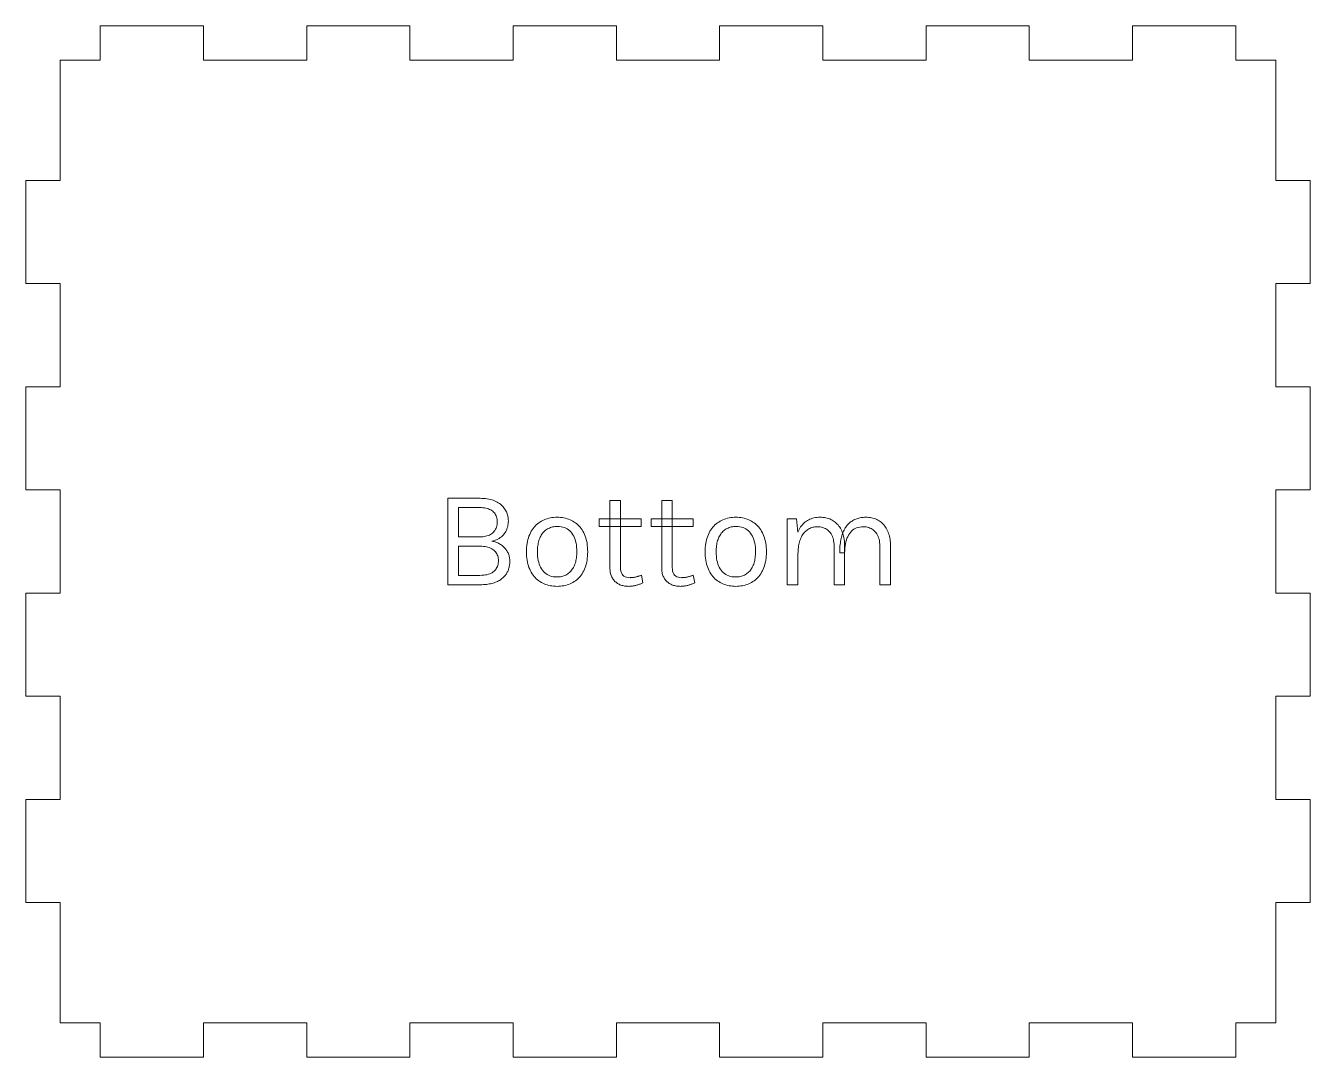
# Model space of a CAD drawing. Extents: x 3 to 230, y 3 to 159.
# Drawn here: x 118 to 230, y 3 to 93 of the extents above; entities that cross this region are included whole.
import ezdxf

# ---------------------------------------------------------------- set-up
doc = ezdxf.new("R2010")
doc.units = 0
doc.layers.get('0').update_dxf_attribs({"lineweight": 0})

msp = doc.modelspace()

# ---------------------------------------------------------------- linework, layer by layer
for p, q in [((133.5, 93), (124.5, 93)), ((124.5, 93), (124.5, 90)), ((133.5, 90), (133.5, 93)), ((151.5, 93), (142.5, 93)), ((142.5, 93), (142.5, 90)), ((151.5, 90), (151.5, 93)), ((169.5, 93), (160.5, 93)), ((160.5, 93), (160.5, 90)), ((169.5, 90), (169.5, 93)), ((187.5, 93), (178.5, 93)), ((178.5, 93), (178.5, 90)), ((187.5, 90), (187.5, 93)), ((205.5, 93), (196.5, 93)), ((196.5, 93), (196.5, 90)), ((205.5, 90), (205.5, 93)), ((223.5, 93), (214.5, 93)), ((214.5, 93), (214.5, 90)), ((223.5, 90), (223.5, 93)), ((124.5, 90), (121, 90)), ((121, 90), (121, 79.5)), ((142.5, 90), (133.5, 90)), ((160.5, 90), (151.5, 90)), ((178.5, 90), (169.5, 90)), ((196.5, 90), (187.5, 90)), ((214.5, 90), (205.5, 90)), ((227, 90), (223.5, 90)), ((227, 79.5), (227, 90)), ((121, 79.5), (118, 79.5)), ((118, 79.5), (118, 70.5)), ((230, 79.5), (227, 79.5)), ((230, 70.5), (230, 79.5)), ((118, 70.5), (121, 70.5)), ((121, 70.5), (121, 61.5)), ((227, 61.5), (227, 70.5)), ((227, 70.5), (230, 70.5)), ((121, 61.5), (118, 61.5)), ((118, 61.5), (118, 52.5)), ((230, 61.5), (227, 61.5)), ((230, 52.5), (230, 61.5)), ((118, 52.5), (121, 52.5)), ((121, 52.5), (121, 43.5)), ((154.8, 44.232), (154.8, 51.768)), ((154.8, 51.768), (157.62, 51.768)), ((157.62, 51.768), (157.783, 51.765)), ((157.783, 51.765), (157.94, 51.757)), ((157.94, 51.757), (158.091, 51.743)), ((158.091, 51.743), (158.237, 51.724)), ((158.237, 51.724), (158.377, 51.7)), ((158.377, 51.7), (158.512, 51.67)), ((158.512, 51.67), (158.641, 51.634)), ((158.641, 51.634), (158.764, 51.593)), ((158.764, 51.593), (158.882, 51.547)), ((158.882, 51.547), (158.994, 51.495)), ((168.936, 45.708), (168.936, 51.564)), ((168.936, 51.564), (169.86, 51.564)), ((169.86, 51.564), (169.86, 45.732)), ((173.448, 45.708), (173.448, 51.564)), ((173.448, 51.564), (174.372, 51.564)), ((174.372, 51.564), (174.372, 45.732)), ((227, 43.5), (227, 52.5)), ((227, 52.5), (230, 52.5)), ((157.596, 50.964), (155.736, 50.964)), ((155.736, 50.964), (155.736, 48.396)), ((157.736, 50.961), (157.596, 50.964)), ((157.596, 50.964), (157.596, 50.964)), ((157.596, 50.964), (157.596, 50.964)), ((157.869, 50.951), (157.736, 50.961)), ((157.997, 50.934), (157.869, 50.951)), ((158.118, 50.911), (157.997, 50.934)), ((158.233, 50.882), (158.118, 50.911)), ((158.342, 50.845), (158.233, 50.882)), ((158.444, 50.802), (158.342, 50.845)), ((158.541, 50.753), (158.444, 50.802)), ((158.631, 50.697), (158.541, 50.753)), ((158.715, 50.634), (158.631, 50.697)), ((158.792, 50.565), (158.715, 50.634)), ((158.861, 50.492), (158.792, 50.565)), ((158.922, 50.413), (158.861, 50.492)), ((158.974, 50.329), (158.922, 50.413)), ((158.994, 51.495), (159.1, 51.439)), ((159.1, 51.439), (159.201, 51.379)), ((159.201, 51.379), (159.297, 51.316)), ((159.297, 51.316), (159.387, 51.249)), ((159.387, 51.249), (159.471, 51.178)), ((159.471, 51.178), (159.55, 51.105)), ((159.55, 51.105), (159.623, 51.028)), ((159.623, 51.028), (159.691, 50.947)), ((159.691, 50.947), (159.753, 50.863)), ((159.753, 50.863), (159.81, 50.775)), ((159.81, 50.775), (159.861, 50.685)), ((159.861, 50.685), (159.907, 50.593)), ((159.907, 50.593), (159.948, 50.5)), ((159.948, 50.5), (159.983, 50.404)), ((159.983, 50.404), (160.012, 50.308)), ((159.019, 50.239), (158.974, 50.329)), ((159.055, 50.145), (159.019, 50.239)), ((159.053, 49.258), (159.082, 49.364)), ((159.084, 50.046), (159.055, 50.145)), ((159.082, 49.364), (159.103, 49.475)), ((159.104, 49.941), (159.084, 50.046)), ((159.103, 49.475), (159.116, 49.593)), ((159.116, 49.831), (159.104, 49.941)), ((159.12, 49.716), (159.116, 49.831)), ((159.116, 49.593), (159.12, 49.716)), ((159.12, 49.716), (159.12, 49.716)), ((160.023, 49.309), (159.991, 49.195)), ((160.012, 50.308), (160.037, 50.209)), ((160.048, 49.427), (160.023, 49.309)), ((160.037, 50.209), (160.056, 50.11)), ((160.066, 49.548), (160.048, 49.427)), ((160.056, 50.11), (160.069, 50.008)), ((160.076, 49.672), (160.066, 49.548)), ((160.069, 50.008), (160.077, 49.905)), ((160.08, 49.8), (160.076, 49.672)), ((160.077, 49.905), (160.08, 49.8)), ((160.08, 49.8), (160.08, 49.8)), ((162.325, 49.242), (162.418, 49.346)), ((162.418, 49.346), (162.515, 49.444)), ((162.515, 49.444), (162.618, 49.535)), ((162.618, 49.535), (162.726, 49.62)), ((162.726, 49.62), (162.839, 49.698)), ((162.839, 49.698), (162.957, 49.77)), ((162.957, 49.77), (163.079, 49.835)), ((163.079, 49.835), (163.205, 49.893)), ((163.205, 49.893), (163.334, 49.944)), ((163.334, 49.944), (163.467, 49.989)), ((163.467, 49.989), (163.603, 50.026)), ((163.603, 50.026), (163.742, 50.057)), ((163.742, 50.057), (163.885, 50.081)), ((163.885, 50.081), (164.031, 50.098)), ((164.036, 49.284), (163.935, 49.265)), ((164.031, 50.098), (164.181, 50.109)), ((164.139, 49.297), (164.036, 49.284)), ((164.247, 49.305), (164.139, 49.297)), ((164.181, 50.109), (164.334, 50.112)), ((164.358, 49.308), (164.247, 49.305)), ((164.334, 50.112), (164.334, 50.112)), ((164.334, 50.112), (164.486, 50.109)), ((164.522, 49.302), (164.358, 49.308)), ((164.358, 49.308), (164.358, 49.308)), ((164.486, 50.109), (164.635, 50.098)), ((164.677, 49.284), (164.522, 49.302)), ((164.635, 50.098), (164.78, 50.081)), ((164.825, 49.255), (164.677, 49.284)), ((164.78, 50.081), (164.922, 50.057)), ((164.922, 50.057), (165.061, 50.026)), ((165.061, 50.026), (165.196, 49.989)), ((165.196, 49.989), (165.328, 49.944)), ((165.328, 49.944), (165.457, 49.893)), ((165.457, 49.893), (165.583, 49.835)), ((165.583, 49.835), (165.705, 49.77)), ((165.705, 49.77), (165.823, 49.698)), ((165.823, 49.698), (165.936, 49.62)), ((165.936, 49.62), (166.044, 49.535)), ((166.044, 49.535), (166.146, 49.444)), ((166.146, 49.444), (166.244, 49.346)), ((166.244, 49.346), (166.336, 49.242)), ((168.012, 49.32), (168.012, 49.968)), ((168.012, 49.968), (171.672, 49.968)), ((171.672, 49.32), (168.012, 49.32)), ((171.672, 49.968), (171.672, 49.32)), ((171.672, 49.32), (171.672, 49.32)), ((172.524, 49.32), (172.524, 49.968)), ((172.524, 49.968), (176.184, 49.968)), ((176.184, 49.32), (172.524, 49.32)), ((176.184, 49.968), (176.184, 49.32)), ((176.184, 49.32), (176.184, 49.32)), ((177.907, 49.242), (178, 49.346)), ((178, 49.346), (178.097, 49.444)), ((178.097, 49.444), (178.2, 49.535)), ((178.2, 49.535), (178.308, 49.62)), ((178.308, 49.62), (178.421, 49.698)), ((178.421, 49.698), (178.539, 49.77)), ((178.539, 49.77), (178.661, 49.835)), ((178.661, 49.835), (178.787, 49.893)), ((178.787, 49.893), (178.916, 49.944)), ((178.916, 49.944), (179.049, 49.989)), ((179.049, 49.989), (179.185, 50.026)), ((179.185, 50.026), (179.324, 50.057)), ((179.324, 50.057), (179.467, 50.081)), ((179.467, 50.081), (179.613, 50.098)), ((179.618, 49.284), (179.517, 49.265)), ((179.613, 50.098), (179.763, 50.109)), ((179.721, 49.297), (179.618, 49.284)), ((179.829, 49.305), (179.721, 49.297)), ((179.763, 50.109), (179.916, 50.112)), ((179.94, 49.308), (179.829, 49.305)), ((179.916, 50.112), (179.916, 50.112)), ((179.916, 50.112), (180.068, 50.109)), ((180.104, 49.302), (179.94, 49.308)), ((179.94, 49.308), (179.94, 49.308)), ((180.068, 50.109), (180.217, 50.098)), ((180.259, 49.284), (180.104, 49.302)), ((180.217, 50.098), (180.362, 50.081)), ((180.407, 49.255), (180.259, 49.284)), ((180.362, 50.081), (180.504, 50.057)), ((180.504, 50.057), (180.643, 50.026)), ((180.643, 50.026), (180.778, 49.989)), ((180.778, 49.989), (180.91, 49.944)), ((180.91, 49.944), (181.039, 49.893)), ((181.039, 49.893), (181.165, 49.835)), ((181.165, 49.835), (181.287, 49.77)), ((181.287, 49.77), (181.405, 49.698)), ((181.405, 49.698), (181.518, 49.62)), ((181.518, 49.62), (181.626, 49.535)), ((181.626, 49.535), (181.728, 49.444)), ((181.728, 49.444), (181.826, 49.346)), ((181.826, 49.346), (181.918, 49.242)), ((184.398, 44.232), (184.398, 49.968)), ((184.398, 49.968), (185.202, 49.968)), ((185.202, 49.968), (185.31, 48.816)), ((185.561, 49.269), (185.635, 49.368)), ((185.635, 49.368), (185.713, 49.461)), ((185.713, 49.461), (185.795, 49.548)), ((185.795, 49.548), (185.882, 49.63)), ((185.882, 49.63), (185.973, 49.706)), ((185.973, 49.706), (186.069, 49.776)), ((186.069, 49.776), (186.169, 49.84)), ((186.169, 49.84), (186.272, 49.897)), ((186.272, 49.897), (186.38, 49.947)), ((186.38, 49.947), (186.491, 49.991)), ((186.491, 49.991), (186.607, 50.028)), ((186.607, 50.028), (186.726, 50.058)), ((186.726, 50.058), (186.849, 50.082)), ((186.912, 49.281), (186.813, 49.273)), ((186.849, 50.082), (186.976, 50.099)), ((187.014, 49.284), (186.912, 49.281)), ((186.976, 50.099), (187.107, 50.109)), ((187.147, 49.28), (187.014, 49.284)), ((187.014, 49.284), (187.014, 49.284)), ((187.107, 50.109), (187.242, 50.112)), ((187.274, 49.267), (187.147, 49.28)), ((187.242, 50.112), (187.242, 50.112)), ((187.242, 50.112), (187.376, 50.109)), ((187.376, 50.109), (187.505, 50.1)), ((187.505, 50.1), (187.631, 50.085)), ((187.631, 50.085), (187.753, 50.064)), ((187.753, 50.064), (187.871, 50.036)), ((187.871, 50.036), (187.985, 50.003)), ((187.985, 50.003), (188.096, 49.964)), ((188.096, 49.964), (188.202, 49.918)), ((188.202, 49.918), (188.304, 49.867)), ((188.304, 49.867), (188.403, 49.809)), ((188.403, 49.809), (188.497, 49.746)), ((188.497, 49.746), (188.587, 49.677)), ((188.587, 49.677), (188.673, 49.604)), ((188.673, 49.604), (188.753, 49.525)), ((188.753, 49.525), (188.83, 49.441)), ((188.83, 49.441), (188.902, 49.351)), ((188.902, 49.351), (188.969, 49.257)), ((189.513, 49.262), (189.57, 49.341)), ((189.57, 49.341), (189.63, 49.416)), ((189.63, 49.416), (189.693, 49.488)), ((189.693, 49.488), (189.758, 49.556)), ((189.758, 49.556), (189.825, 49.619)), ((189.825, 49.619), (189.895, 49.679)), ((189.895, 49.679), (189.968, 49.735)), ((189.968, 49.735), (190.043, 49.787)), ((190.043, 49.787), (190.121, 49.835)), ((190.121, 49.835), (190.201, 49.88)), ((190.201, 49.88), (190.284, 49.92)), ((190.284, 49.92), (190.369, 49.956)), ((190.369, 49.956), (190.457, 49.989)), ((190.457, 49.989), (190.546, 50.018)), ((190.546, 50.018), (190.638, 50.043)), ((190.638, 50.043), (190.733, 50.064)), ((190.733, 50.064), (190.829, 50.081)), ((190.829, 50.081), (190.928, 50.095)), ((191.01, 49.284), (190.858, 49.278)), ((190.928, 50.095), (191.029, 50.104)), ((191.14, 49.28), (191.01, 49.284)), ((191.01, 49.284), (191.01, 49.284)), ((191.029, 50.104), (191.132, 50.11)), ((191.132, 50.11), (191.238, 50.112)), ((191.265, 49.267), (191.14, 49.28)), ((191.238, 50.112), (191.238, 50.112)), ((191.238, 50.112), (191.372, 50.109)), ((191.372, 50.109), (191.501, 50.1)), ((191.501, 50.1), (191.627, 50.085)), ((191.627, 50.085), (191.749, 50.064)), ((191.749, 50.064), (191.867, 50.036)), ((191.867, 50.036), (191.981, 50.003)), ((191.981, 50.003), (192.092, 49.964)), ((192.092, 49.964), (192.198, 49.918)), ((192.198, 49.918), (192.3, 49.867)), ((192.3, 49.867), (192.399, 49.809)), ((192.399, 49.809), (192.493, 49.746)), ((192.493, 49.746), (192.583, 49.677)), ((192.583, 49.677), (192.669, 49.604)), ((192.669, 49.604), (192.749, 49.525)), ((192.749, 49.525), (192.826, 49.441)), ((192.826, 49.441), (192.898, 49.351)), ((192.898, 49.351), (192.965, 49.257)), ((155.736, 48.396), (157.584, 48.396)), ((157.584, 48.396), (157.722, 48.399)), ((157.722, 48.399), (157.853, 48.41)), ((157.853, 48.41), (157.98, 48.427)), ((157.98, 48.427), (158.1, 48.451)), ((158.1, 48.451), (158.215, 48.482)), ((158.215, 48.482), (158.324, 48.52)), ((158.324, 48.52), (158.427, 48.565)), ((158.427, 48.565), (158.525, 48.617)), ((158.525, 48.617), (158.617, 48.675)), ((158.617, 48.675), (158.703, 48.741)), ((158.703, 48.741), (158.782, 48.813)), ((158.782, 48.813), (158.853, 48.89)), ((158.853, 48.89), (158.916, 48.974)), ((158.916, 48.974), (158.97, 49.063)), ((158.97, 49.063), (159.016, 49.157)), ((159.016, 49.157), (159.053, 49.258)), ((159.166, 48.212), (159.048, 48.156)), ((159.277, 48.274), (159.166, 48.212)), ((159.38, 48.342), (159.277, 48.274)), ((159.477, 48.416), (159.38, 48.342)), ((159.566, 48.496), (159.477, 48.416)), ((159.648, 48.583), (159.566, 48.496)), ((159.723, 48.675), (159.648, 48.583)), ((159.791, 48.772), (159.723, 48.675)), ((159.852, 48.873), (159.791, 48.772)), ((159.905, 48.977), (159.852, 48.873)), ((159.951, 49.084), (159.905, 48.977)), ((159.991, 49.195), (159.951, 49.084)), ((161.745, 48.01), (161.783, 48.172)), ((161.783, 48.172), (161.829, 48.329)), ((161.829, 48.329), (161.881, 48.479)), ((161.881, 48.479), (161.94, 48.622)), ((161.94, 48.622), (162.006, 48.759)), ((162.006, 48.759), (162.078, 48.89)), ((162.078, 48.89), (162.155, 49.014)), ((162.155, 49.014), (162.238, 49.131)), ((162.238, 49.131), (162.325, 49.242)), ((162.781, 48.178), (162.747, 48.073)), ((162.819, 48.279), (162.781, 48.178)), ((162.861, 48.376), (162.819, 48.279)), ((162.907, 48.468), (162.861, 48.376)), ((162.956, 48.555), (162.907, 48.468)), ((163.01, 48.639), (162.956, 48.555)), ((163.066, 48.717), (163.01, 48.639)), ((163.127, 48.791), (163.066, 48.717)), ((163.192, 48.86), (163.127, 48.791)), ((163.26, 48.925), (163.192, 48.86)), ((163.331, 48.985), (163.26, 48.925)), ((163.407, 49.041), (163.331, 48.985)), ((163.486, 49.092), (163.407, 49.041)), ((163.569, 49.137), (163.486, 49.092)), ((163.655, 49.177), (163.569, 49.137)), ((163.745, 49.212), (163.655, 49.177)), ((163.838, 49.241), (163.745, 49.212)), ((163.935, 49.265), (163.838, 49.241)), ((164.964, 49.213), (164.825, 49.255)), ((165.095, 49.16), (164.964, 49.213)), ((165.217, 49.095), (165.095, 49.16)), ((165.331, 49.018), (165.217, 49.095)), ((165.437, 48.93), (165.331, 49.018)), ((165.535, 48.829), (165.437, 48.93)), ((165.624, 48.717), (165.535, 48.829)), ((165.705, 48.594), (165.624, 48.717)), ((165.777, 48.463), (165.705, 48.594)), ((165.841, 48.323), (165.777, 48.463)), ((165.897, 48.175), (165.841, 48.323)), ((165.944, 48.017), (165.897, 48.175)), ((166.336, 49.242), (166.423, 49.131)), ((166.423, 49.131), (166.505, 49.014)), ((166.505, 49.014), (166.581, 48.89)), ((166.581, 48.89), (166.653, 48.759)), ((166.653, 48.759), (166.719, 48.622)), ((166.719, 48.622), (166.777, 48.479)), ((166.777, 48.479), (166.829, 48.329)), ((166.829, 48.329), (166.874, 48.172)), ((166.874, 48.172), (166.912, 48.01)), ((177.327, 48.01), (177.365, 48.172)), ((177.365, 48.172), (177.411, 48.329)), ((177.411, 48.329), (177.463, 48.479)), ((177.463, 48.479), (177.522, 48.622)), ((177.522, 48.622), (177.588, 48.759)), ((177.588, 48.759), (177.66, 48.89)), ((177.66, 48.89), (177.737, 49.014)), ((177.737, 49.014), (177.82, 49.131)), ((177.82, 49.131), (177.907, 49.242)), ((178.363, 48.178), (178.329, 48.073)), ((178.401, 48.279), (178.363, 48.178)), ((178.443, 48.376), (178.401, 48.279)), ((178.489, 48.468), (178.443, 48.376)), ((178.538, 48.555), (178.489, 48.468)), ((178.592, 48.639), (178.538, 48.555)), ((178.649, 48.717), (178.592, 48.639)), ((178.709, 48.791), (178.649, 48.717)), ((178.774, 48.86), (178.709, 48.791)), ((178.842, 48.925), (178.774, 48.86)), ((178.913, 48.985), (178.842, 48.925)), ((178.989, 49.041), (178.913, 48.985)), ((179.068, 49.092), (178.989, 49.041)), ((179.151, 49.137), (179.068, 49.092)), ((179.237, 49.177), (179.151, 49.137)), ((179.327, 49.212), (179.237, 49.177)), ((179.42, 49.241), (179.327, 49.212)), ((179.517, 49.265), (179.42, 49.241)), ((180.546, 49.213), (180.407, 49.255)), ((180.677, 49.16), (180.546, 49.213)), ((180.799, 49.095), (180.677, 49.16)), ((180.913, 49.018), (180.799, 49.095)), ((181.019, 48.93), (180.913, 49.018)), ((181.117, 48.829), (181.019, 48.93)), ((181.206, 48.717), (181.117, 48.829)), ((181.287, 48.594), (181.206, 48.717)), ((181.359, 48.463), (181.287, 48.594)), ((181.423, 48.323), (181.359, 48.463)), ((181.479, 48.175), (181.423, 48.323)), ((181.525, 48.017), (181.479, 48.175)), ((181.918, 49.242), (182.005, 49.131)), ((182.005, 49.131), (182.087, 49.014)), ((182.087, 49.014), (182.163, 48.89)), ((182.163, 48.89), (182.235, 48.759)), ((182.235, 48.759), (182.301, 48.622)), ((182.301, 48.622), (182.359, 48.479)), ((182.359, 48.479), (182.411, 48.329)), ((182.411, 48.329), (182.456, 48.172)), ((182.456, 48.172), (182.494, 48.01)), ((185.31, 48.816), (185.366, 48.938)), ((185.366, 48.938), (185.427, 49.054)), ((185.427, 49.054), (185.492, 49.164)), ((185.492, 49.164), (185.561, 49.269)), ((185.538, 48.195), (185.499, 48.088)), ((185.581, 48.298), (185.538, 48.195)), ((185.627, 48.395), (185.581, 48.298)), ((185.676, 48.488), (185.627, 48.395)), ((185.729, 48.576), (185.676, 48.488)), ((185.786, 48.659), (185.729, 48.576)), ((185.845, 48.738), (185.786, 48.659)), ((185.909, 48.811), (185.845, 48.738)), ((185.976, 48.879), (185.909, 48.811)), ((186.046, 48.943), (185.976, 48.879)), ((186.12, 49.002), (186.046, 48.943)), ((186.197, 49.056), (186.12, 49.002)), ((186.277, 49.104), (186.197, 49.056)), ((186.359, 49.146), (186.277, 49.104)), ((186.444, 49.182), (186.359, 49.146)), ((186.532, 49.214), (186.444, 49.182)), ((186.623, 49.239), (186.532, 49.214)), ((186.717, 49.259), (186.623, 49.239)), ((186.813, 49.273), (186.717, 49.259)), ((187.395, 49.245), (187.274, 49.267)), ((187.511, 49.215), (187.395, 49.245)), ((187.621, 49.177), (187.511, 49.215)), ((187.725, 49.13), (187.621, 49.177)), ((187.824, 49.074), (187.725, 49.13)), ((187.916, 49.009), (187.824, 49.074)), ((188.004, 48.937), (187.916, 49.009)), ((188.085, 48.855), (188.004, 48.937)), ((188.16, 48.765), (188.085, 48.855)), ((188.226, 48.668), (188.16, 48.765)), ((188.285, 48.562), (188.226, 48.668)), ((188.337, 48.449), (188.285, 48.562)), ((188.38, 48.328), (188.337, 48.449)), ((188.415, 48.199), (188.38, 48.328)), ((188.443, 48.062), (188.415, 48.199)), ((188.969, 49.257), (189.032, 49.157)), ((189.032, 49.157), (189.09, 49.052)), ((189.068, 48.132), (189.094, 48.254)), ((189.09, 49.052), (189.144, 48.942)), ((189.094, 48.254), (189.123, 48.372)), ((189.123, 48.372), (189.155, 48.486)), ((189.144, 48.942), (189.193, 48.827)), ((189.155, 48.486), (189.19, 48.597)), ((189.19, 48.597), (189.227, 48.704)), ((189.193, 48.827), (189.237, 48.708)), ((189.227, 48.704), (189.268, 48.806)), ((189.237, 48.708), (189.276, 48.585)), ((189.268, 48.806), (189.311, 48.905)), ((189.276, 48.585), (189.309, 48.457)), ((189.309, 48.457), (189.338, 48.325)), ((189.311, 48.905), (189.357, 49)), ((189.338, 48.325), (189.361, 48.19)), ((189.357, 49), (189.406, 49.091)), ((189.361, 48.19), (189.379, 48.05)), ((189.406, 49.091), (189.458, 49.178)), ((189.458, 49.178), (189.513, 49.262)), ((189.605, 48.278), (189.551, 48.125)), ((189.667, 48.421), (189.605, 48.278)), ((189.737, 48.556), (189.667, 48.421)), ((189.816, 48.681), (189.737, 48.556)), ((189.902, 48.796), (189.816, 48.681)), ((189.996, 48.898), (189.902, 48.796)), ((190.097, 48.989), (189.996, 48.898)), ((190.206, 49.067), (190.097, 48.989)), ((190.322, 49.133), (190.206, 49.067)), ((190.445, 49.188), (190.322, 49.133)), ((190.575, 49.23), (190.445, 49.188)), ((190.713, 49.26), (190.575, 49.23)), ((190.858, 49.278), (190.713, 49.26)), ((191.385, 49.245), (191.265, 49.267)), ((191.499, 49.215), (191.385, 49.245)), ((191.608, 49.177), (191.499, 49.215)), ((191.711, 49.13), (191.608, 49.177)), ((191.809, 49.074), (191.711, 49.13)), ((191.901, 49.009), (191.809, 49.074)), ((191.988, 48.937), (191.901, 49.009)), ((192.069, 48.855), (191.988, 48.937)), ((192.144, 48.765), (192.069, 48.855)), ((192.21, 48.668), (192.144, 48.765)), ((192.269, 48.562), (192.21, 48.668)), ((192.321, 48.449), (192.269, 48.562)), ((192.364, 48.328), (192.321, 48.449)), ((192.399, 48.199), (192.364, 48.328)), ((192.427, 48.062), (192.399, 48.199)), ((192.965, 49.257), (193.028, 49.157)), ((193.028, 49.157), (193.086, 49.052)), ((193.086, 49.052), (193.14, 48.942)), ((193.14, 48.942), (193.189, 48.827)), ((193.189, 48.827), (193.233, 48.708)), ((193.233, 48.708), (193.272, 48.585)), ((193.272, 48.585), (193.305, 48.457)), ((193.305, 48.457), (193.334, 48.325)), ((193.334, 48.325), (193.357, 48.19)), ((193.357, 48.19), (193.375, 48.05)), ((155.736, 47.592), (155.736, 45.048)), ((157.608, 47.592), (155.736, 47.592)), ((155.736, 47.592), (155.736, 47.592)), ((157.763, 47.589), (157.608, 47.592)), ((157.608, 47.592), (157.608, 47.592)), ((157.909, 47.578), (157.763, 47.589)), ((158.049, 47.561), (157.909, 47.578)), ((158.18, 47.537), (158.049, 47.561)), ((158.304, 47.506), (158.18, 47.537)), ((158.42, 47.468), (158.304, 47.506)), ((158.529, 47.423), (158.42, 47.468)), ((158.629, 47.371), (158.529, 47.423)), ((158.723, 47.313), (158.629, 47.371)), ((158.791, 48.062), (158.652, 48.024)), ((158.652, 48.024), (158.652, 48.024)), ((158.652, 48.024), (158.743, 48.008)), ((158.808, 47.247), (158.723, 47.313)), ((158.743, 48.008), (158.832, 47.988)), ((158.923, 48.106), (158.791, 48.062)), ((158.886, 47.176), (158.808, 47.247)), ((158.832, 47.988), (158.919, 47.964)), ((158.955, 47.1), (158.886, 47.176)), ((158.919, 47.964), (159.004, 47.937)), ((159.048, 48.156), (158.923, 48.106)), ((159.016, 47.02), (158.955, 47.1)), ((159.004, 47.937), (159.086, 47.906)), ((159.086, 47.906), (159.166, 47.872)), ((159.166, 47.872), (159.244, 47.834)), ((159.244, 47.834), (159.32, 47.792)), ((159.32, 47.792), (159.394, 47.746)), ((159.394, 47.746), (159.465, 47.697)), ((159.465, 47.697), (159.534, 47.645)), ((159.534, 47.645), (159.599, 47.59)), ((159.599, 47.59), (159.662, 47.534)), ((159.662, 47.534), (159.721, 47.475)), ((159.721, 47.475), (159.778, 47.413)), ((159.778, 47.413), (159.831, 47.35)), ((159.831, 47.35), (159.881, 47.284)), ((159.881, 47.284), (159.929, 47.216)), ((159.929, 47.216), (159.973, 47.146)), ((159.973, 47.146), (160.014, 47.073)), ((160.014, 47.073), (160.052, 46.999)), ((161.658, 47.1), (161.661, 47.295)), ((161.661, 46.906), (161.658, 47.1)), ((161.658, 47.1), (161.658, 47.1)), ((161.661, 47.295), (161.672, 47.483)), ((161.672, 47.483), (161.689, 47.665)), ((161.689, 47.665), (161.714, 47.841)), ((161.714, 47.841), (161.745, 48.01)), ((162.62, 47.235), (162.618, 47.1)), ((162.618, 47.1), (162.618, 47.1)), ((162.618, 47.1), (162.622, 46.901)), ((162.626, 47.366), (162.62, 47.235)), ((162.636, 47.493), (162.626, 47.366)), ((162.65, 47.617), (162.636, 47.493)), ((162.668, 47.737), (162.65, 47.617)), ((162.69, 47.853), (162.668, 47.737)), ((162.716, 47.965), (162.69, 47.853)), ((162.747, 48.073), (162.716, 47.965)), ((165.982, 47.851), (165.944, 48.017)), ((166.012, 47.676), (165.982, 47.851)), ((166.033, 47.493), (166.012, 47.676)), ((166.046, 47.301), (166.033, 47.493)), ((166.05, 47.1), (166.046, 47.301)), ((166.048, 46.966), (166.05, 47.1)), ((166.05, 47.1), (166.05, 47.1)), ((166.912, 48.01), (166.943, 47.841)), ((166.943, 47.841), (166.967, 47.665)), ((166.967, 47.665), (166.984, 47.483)), ((166.984, 47.483), (166.995, 47.295)), ((166.995, 47.295), (166.998, 47.1)), ((166.998, 47.1), (166.995, 46.906)), ((166.998, 47.1), (166.998, 47.1)), ((177.24, 47.1), (177.243, 47.295)), ((177.243, 46.906), (177.24, 47.1)), ((177.24, 47.1), (177.24, 47.1)), ((177.243, 47.295), (177.254, 47.483)), ((177.254, 47.483), (177.271, 47.665)), ((177.271, 47.665), (177.296, 47.841)), ((177.296, 47.841), (177.327, 48.01)), ((178.202, 47.235), (178.2, 47.1)), ((178.2, 47.1), (178.2, 47.1)), ((178.2, 47.1), (178.204, 46.901)), ((178.208, 47.366), (178.202, 47.235)), ((178.218, 47.493), (178.208, 47.366)), ((178.232, 47.617), (178.218, 47.493)), ((178.25, 47.737), (178.232, 47.617)), ((178.272, 47.853), (178.25, 47.737)), ((178.298, 47.965), (178.272, 47.853)), ((178.329, 48.073), (178.298, 47.965)), ((181.564, 47.851), (181.525, 48.017)), ((181.594, 47.676), (181.564, 47.851)), ((181.615, 47.493), (181.594, 47.676)), ((181.628, 47.301), (181.615, 47.493)), ((181.632, 47.1), (181.628, 47.301)), ((181.63, 46.966), (181.632, 47.1)), ((181.632, 47.1), (181.632, 47.1)), ((182.494, 48.01), (182.525, 47.841)), ((182.525, 47.841), (182.549, 47.665)), ((182.549, 47.665), (182.566, 47.483)), ((182.566, 47.483), (182.577, 47.295)), ((182.577, 47.295), (182.58, 47.1)), ((182.58, 47.1), (182.577, 46.906)), ((182.58, 47.1), (182.58, 47.1)), ((185.336, 47.087), (185.334, 46.944)), ((185.342, 47.226), (185.336, 47.087)), ((185.352, 47.362), (185.342, 47.226)), ((185.367, 47.493), (185.352, 47.362)), ((185.385, 47.62), (185.367, 47.493)), ((185.407, 47.743), (185.385, 47.62)), ((185.434, 47.862), (185.407, 47.743)), ((185.465, 47.977), (185.434, 47.862)), ((185.499, 48.088), (185.465, 47.977)), ((188.462, 47.917), (188.443, 48.062)), ((188.474, 47.764), (188.462, 47.917)), ((188.478, 47.604), (188.474, 47.764)), ((188.478, 44.232), (188.478, 47.604)), ((188.97, 47.016), (188.972, 47.169)), ((188.972, 47.169), (188.976, 47.318)), ((188.976, 47.318), (188.984, 47.463)), ((188.984, 47.463), (188.994, 47.604)), ((188.994, 47.604), (189.008, 47.742)), ((189.008, 47.742), (189.025, 47.876)), ((189.025, 47.876), (189.045, 48.006)), ((189.045, 48.006), (189.068, 48.132)), ((189.379, 48.05), (189.392, 47.905)), ((189.392, 47.905), (189.399, 47.757)), ((189.399, 47.757), (189.402, 47.604)), ((189.402, 47.604), (189.402, 47.604)), ((189.402, 47.604), (189.402, 44.232)), ((189.406, 47.224), (189.402, 47.016)), ((189.419, 47.422), (189.406, 47.224)), ((189.439, 47.612), (189.419, 47.422)), ((189.468, 47.792), (189.439, 47.612)), ((189.506, 47.963), (189.468, 47.792)), ((189.551, 48.125), (189.506, 47.963)), ((192.446, 47.917), (192.427, 48.062)), ((192.458, 47.764), (192.446, 47.917)), ((192.462, 47.604), (192.458, 47.764)), ((192.462, 44.232), (192.462, 47.604)), ((193.375, 48.05), (193.388, 47.905)), ((193.388, 47.905), (193.395, 47.757)), ((193.395, 47.757), (193.398, 47.604)), ((193.398, 47.604), (193.398, 47.604)), ((193.398, 47.604), (193.398, 44.232)), ((159.069, 46.935), (159.016, 47.02)), ((159.114, 46.846), (159.069, 46.935)), ((159.151, 46.752), (159.114, 46.846)), ((159.179, 46.654), (159.151, 46.752)), ((159.156, 45.913), (159.182, 46.012)), ((159.2, 46.551), (159.179, 46.654)), ((159.182, 46.012), (159.201, 46.115)), ((159.212, 46.444), (159.2, 46.551)), ((159.201, 46.115), (159.212, 46.221)), ((159.216, 46.332), (159.212, 46.444)), ((159.212, 46.221), (159.216, 46.332)), ((159.216, 46.332), (159.216, 46.332)), ((160.052, 46.999), (160.085, 46.923)), ((160.085, 46.923), (160.115, 46.847)), ((160.115, 46.847), (160.141, 46.77)), ((160.141, 46.77), (160.162, 46.691)), ((160.162, 46.691), (160.18, 46.612)), ((160.18, 46.612), (160.194, 46.531)), ((160.191, 45.98), (160.18, 45.904)), ((160.2, 46.055), (160.191, 45.98)), ((160.194, 46.531), (160.204, 46.45)), ((160.207, 46.131), (160.2, 46.055)), ((160.204, 46.45), (160.21, 46.367)), ((160.211, 46.207), (160.207, 46.131)), ((160.21, 46.367), (160.212, 46.284)), ((160.212, 46.284), (160.211, 46.207)), ((160.212, 46.284), (160.212, 46.284)), ((161.672, 46.719), (161.661, 46.906)), ((161.689, 46.538), (161.672, 46.719)), ((161.714, 46.363), (161.689, 46.538)), ((161.745, 46.194), (161.714, 46.363)), ((161.783, 46.032), (161.745, 46.194)), ((161.829, 45.875), (161.783, 46.032)), ((162.622, 46.901), (162.635, 46.711)), ((162.635, 46.711), (162.657, 46.53)), ((162.657, 46.53), (162.687, 46.356)), ((162.687, 46.356), (162.725, 46.192)), ((162.725, 46.192), (162.772, 46.035)), ((162.772, 46.035), (162.828, 45.888)), ((165.807, 45.834), (165.849, 45.93)), ((165.849, 45.93), (165.887, 46.03)), ((165.887, 46.03), (165.921, 46.134)), ((165.921, 46.134), (165.952, 46.242)), ((165.952, 46.242), (165.978, 46.353)), ((165.978, 46.353), (166, 46.468)), ((166, 46.468), (166.018, 46.587)), ((166.018, 46.587), (166.032, 46.71)), ((166.032, 46.71), (166.042, 46.836)), ((166.042, 46.836), (166.048, 46.966)), ((166.874, 46.032), (166.829, 45.875)), ((166.912, 46.194), (166.874, 46.032)), ((166.943, 46.363), (166.912, 46.194)), ((166.967, 46.538), (166.943, 46.363)), ((166.984, 46.719), (166.967, 46.538)), ((166.995, 46.906), (166.984, 46.719)), ((177.254, 46.719), (177.243, 46.906)), ((177.271, 46.538), (177.254, 46.719)), ((177.296, 46.363), (177.271, 46.538)), ((177.327, 46.194), (177.296, 46.363)), ((177.365, 46.032), (177.327, 46.194)), ((177.411, 45.875), (177.365, 46.032)), ((178.204, 46.901), (178.217, 46.711)), ((178.217, 46.711), (178.239, 46.53)), ((178.239, 46.53), (178.269, 46.356)), ((178.269, 46.356), (178.307, 46.192)), ((178.307, 46.192), (178.354, 46.035)), ((178.354, 46.035), (178.41, 45.888)), ((181.389, 45.834), (181.431, 45.93)), ((181.431, 45.93), (181.469, 46.03)), ((181.469, 46.03), (181.503, 46.134)), ((181.503, 46.134), (181.534, 46.242)), ((181.534, 46.242), (181.56, 46.353)), ((181.56, 46.353), (181.582, 46.468)), ((181.582, 46.468), (181.6, 46.587)), ((181.6, 46.587), (181.614, 46.71)), ((181.614, 46.71), (181.624, 46.836)), ((181.624, 46.836), (181.63, 46.966)), ((182.456, 46.032), (182.411, 45.875)), ((182.494, 46.194), (182.456, 46.032)), ((182.525, 46.363), (182.494, 46.194)), ((182.549, 46.538), (182.525, 46.363)), ((182.566, 46.719), (182.549, 46.538)), ((182.577, 46.906), (182.566, 46.719)), ((185.334, 46.944), (185.334, 46.944)), ((185.334, 46.944), (185.334, 44.232)), ((189.402, 47.016), (188.97, 47.016)), ((189.402, 47.016), (189.402, 47.016)), ((155.736, 45.048), (157.608, 45.048)), ((157.608, 45.048), (157.775, 45.052)), ((157.775, 45.052), (157.932, 45.062)), ((157.932, 45.062), (158.079, 45.08)), ((158.079, 45.08), (158.217, 45.106)), ((158.217, 45.106), (158.345, 45.138)), ((158.345, 45.138), (158.464, 45.178)), ((158.464, 45.178), (158.573, 45.224)), ((158.573, 45.224), (158.672, 45.278)), ((158.672, 45.278), (158.761, 45.34)), ((158.761, 45.34), (158.841, 45.408)), ((158.841, 45.408), (158.912, 45.482)), ((158.912, 45.482), (158.976, 45.56)), ((158.976, 45.56), (159.032, 45.642)), ((159.032, 45.642), (159.081, 45.729)), ((159.081, 45.729), (159.122, 45.819)), ((159.122, 45.819), (159.156, 45.913)), ((159.592, 44.816), (159.526, 44.761)), ((159.654, 44.874), (159.592, 44.816)), ((159.712, 44.934), (159.654, 44.874)), ((159.767, 44.994), (159.712, 44.934)), ((159.819, 45.057), (159.767, 44.994)), ((159.867, 45.121), (159.819, 45.057)), ((159.911, 45.186), (159.867, 45.121)), ((159.952, 45.253), (159.911, 45.186)), ((159.99, 45.321), (159.952, 45.253)), ((160.025, 45.39), (159.99, 45.321)), ((160.055, 45.462), (160.025, 45.39)), ((160.083, 45.534), (160.055, 45.462)), ((160.108, 45.607), (160.083, 45.534)), ((160.129, 45.681), (160.108, 45.607)), ((160.149, 45.755), (160.129, 45.681)), ((160.166, 45.83), (160.149, 45.755)), ((160.18, 45.904), (160.166, 45.83)), ((161.881, 45.725), (161.829, 45.875)), ((161.94, 45.582), (161.881, 45.725)), ((162.006, 45.444), (161.94, 45.582)), ((162.078, 45.313), (162.006, 45.444)), ((162.155, 45.188), (162.078, 45.313)), ((162.238, 45.071), (162.155, 45.188)), ((162.325, 44.959), (162.238, 45.071)), ((162.418, 44.855), (162.325, 44.959)), ((162.515, 44.756), (162.418, 44.855)), ((162.828, 45.888), (162.893, 45.748)), ((162.893, 45.748), (162.965, 45.617)), ((162.965, 45.617), (163.047, 45.495)), ((163.047, 45.495), (163.137, 45.383)), ((163.137, 45.383), (163.235, 45.282)), ((163.235, 45.282), (163.341, 45.194)), ((163.341, 45.194), (163.455, 45.117)), ((163.455, 45.117), (163.577, 45.052)), ((163.577, 45.052), (163.708, 44.999)), ((163.708, 44.999), (163.846, 44.957)), ((163.846, 44.957), (163.993, 44.928)), ((163.993, 44.928), (164.147, 44.91)), ((164.147, 44.91), (164.31, 44.904)), ((164.31, 44.904), (164.42, 44.907)), ((164.31, 44.904), (164.31, 44.904)), ((164.31, 44.904), (164.31, 44.904)), ((164.42, 44.907), (164.526, 44.915)), ((164.526, 44.915), (164.63, 44.928)), ((164.63, 44.928), (164.73, 44.947)), ((164.73, 44.947), (164.826, 44.971)), ((164.826, 44.971), (164.919, 45)), ((164.919, 45), (165.009, 45.035)), ((165.009, 45.035), (165.095, 45.075)), ((165.095, 45.075), (165.178, 45.12)), ((165.178, 45.12), (165.258, 45.171)), ((165.258, 45.171), (165.334, 45.227)), ((165.334, 45.227), (165.406, 45.287)), ((165.406, 45.287), (165.475, 45.351)), ((165.475, 45.351), (165.54, 45.421)), ((165.54, 45.421), (165.601, 45.494)), ((165.601, 45.494), (165.658, 45.572)), ((165.658, 45.572), (165.711, 45.655)), ((165.711, 45.655), (165.761, 45.742)), ((165.761, 45.742), (165.807, 45.834)), ((166.244, 44.855), (166.146, 44.756)), ((166.336, 44.959), (166.244, 44.855)), ((166.423, 45.071), (166.336, 44.959)), ((166.505, 45.188), (166.423, 45.071)), ((166.581, 45.313), (166.505, 45.188)), ((166.653, 45.444), (166.581, 45.313)), ((166.719, 45.582), (166.653, 45.444)), ((166.777, 45.725), (166.719, 45.582)), ((166.829, 45.875), (166.777, 45.725)), ((168.938, 45.602), (168.936, 45.708)), ((168.936, 45.708), (168.936, 45.708)), ((168.945, 45.499), (168.938, 45.602)), ((168.955, 45.4), (168.945, 45.499)), ((168.971, 45.305), (168.955, 45.4)), ((168.99, 45.213), (168.971, 45.305)), ((169.014, 45.125), (168.99, 45.213)), ((169.042, 45.04), (169.014, 45.125)), ((169.074, 44.959), (169.042, 45.04)), ((169.111, 44.882), (169.074, 44.959)), ((169.152, 44.808), (169.111, 44.882)), ((169.197, 44.738), (169.152, 44.808)), ((169.86, 45.732), (169.868, 45.563)), ((169.868, 45.563), (169.893, 45.412)), ((169.893, 45.412), (169.935, 45.279)), ((169.935, 45.279), (169.992, 45.164)), ((169.992, 45.164), (170.067, 45.066)), ((170.067, 45.066), (170.158, 44.986)), ((170.158, 44.986), (170.266, 44.924)), ((170.266, 44.924), (170.39, 44.88)), ((170.39, 44.88), (170.531, 44.853)), ((170.531, 44.853), (170.688, 44.844)), ((170.688, 44.844), (170.737, 44.845)), ((170.688, 44.844), (170.688, 44.844)), ((170.737, 44.845), (170.786, 44.846)), ((170.786, 44.846), (170.834, 44.849)), ((170.834, 44.849), (170.882, 44.853)), ((170.882, 44.853), (170.93, 44.858)), ((170.93, 44.858), (170.978, 44.863)), ((170.978, 44.863), (171.025, 44.87)), ((171.025, 44.87), (171.072, 44.879)), ((171.072, 44.879), (171.119, 44.888)), ((171.119, 44.888), (171.165, 44.898)), ((171.165, 44.898), (171.212, 44.909)), ((171.212, 44.909), (171.26, 44.922)), ((171.26, 44.922), (171.309, 44.935)), ((171.309, 44.935), (171.359, 44.95)), ((171.359, 44.95), (171.41, 44.965)), ((171.41, 44.965), (171.463, 44.982)), ((171.463, 44.982), (171.516, 45)), ((171.516, 45), (171.571, 45.019)), ((171.571, 45.019), (171.627, 45.039)), ((171.627, 45.039), (171.684, 45.06)), ((171.684, 45.06), (171.684, 45.06)), ((171.684, 45.06), (171.816, 44.388)), ((173.45, 45.602), (173.448, 45.708)), ((173.448, 45.708), (173.448, 45.708)), ((173.457, 45.499), (173.45, 45.602)), ((173.467, 45.4), (173.457, 45.499)), ((173.483, 45.305), (173.467, 45.4)), ((173.502, 45.213), (173.483, 45.305)), ((173.526, 45.125), (173.502, 45.213)), ((173.554, 45.04), (173.526, 45.125)), ((173.586, 44.959), (173.554, 45.04)), ((173.623, 44.882), (173.586, 44.959)), ((173.664, 44.808), (173.623, 44.882)), ((173.709, 44.738), (173.664, 44.808)), ((174.372, 45.732), (174.38, 45.563)), ((174.38, 45.563), (174.405, 45.412)), ((174.405, 45.412), (174.447, 45.279)), ((174.447, 45.279), (174.504, 45.164)), ((174.504, 45.164), (174.579, 45.066)), ((174.579, 45.066), (174.67, 44.986)), ((174.67, 44.986), (174.778, 44.924)), ((174.778, 44.924), (174.902, 44.88)), ((174.902, 44.88), (175.043, 44.853)), ((175.043, 44.853), (175.2, 44.844)), ((175.2, 44.844), (175.249, 44.845)), ((175.2, 44.844), (175.2, 44.844)), ((175.249, 44.845), (175.298, 44.846)), ((175.298, 44.846), (175.346, 44.849)), ((175.346, 44.849), (175.394, 44.853)), ((175.394, 44.853), (175.442, 44.858)), ((175.442, 44.858), (175.49, 44.863)), ((175.49, 44.863), (175.537, 44.87)), ((175.537, 44.87), (175.584, 44.879)), ((175.584, 44.879), (175.631, 44.888)), ((175.631, 44.888), (175.677, 44.898)), ((175.677, 44.898), (175.724, 44.909)), ((175.724, 44.909), (175.772, 44.922)), ((175.772, 44.922), (175.821, 44.935)), ((175.821, 44.935), (175.871, 44.95)), ((175.871, 44.95), (175.922, 44.965)), ((175.922, 44.965), (175.975, 44.982)), ((175.975, 44.982), (176.028, 45)), ((176.028, 45), (176.083, 45.019)), ((176.083, 45.019), (176.139, 45.039)), ((176.139, 45.039), (176.196, 45.06)), ((176.196, 45.06), (176.196, 45.06)), ((176.196, 45.06), (176.328, 44.388)), ((177.463, 45.725), (177.411, 45.875)), ((177.522, 45.582), (177.463, 45.725)), ((177.588, 45.444), (177.522, 45.582)), ((177.66, 45.313), (177.588, 45.444)), ((177.737, 45.188), (177.66, 45.313)), ((177.82, 45.071), (177.737, 45.188)), ((177.907, 44.959), (177.82, 45.071)), ((178, 44.855), (177.907, 44.959)), ((178.097, 44.756), (178, 44.855)), ((178.41, 45.888), (178.475, 45.748)), ((178.475, 45.748), (178.547, 45.617)), ((178.547, 45.617), (178.629, 45.495)), ((178.629, 45.495), (178.719, 45.383)), ((178.719, 45.383), (178.817, 45.282)), ((178.817, 45.282), (178.923, 45.194)), ((178.923, 45.194), (179.037, 45.117)), ((179.037, 45.117), (179.159, 45.052)), ((179.159, 45.052), (179.29, 44.999)), ((179.29, 44.999), (179.428, 44.957)), ((179.428, 44.957), (179.575, 44.928)), ((179.575, 44.928), (179.729, 44.91)), ((179.729, 44.91), (179.892, 44.904)), ((179.892, 44.904), (180.002, 44.907)), ((179.892, 44.904), (179.892, 44.904)), ((179.892, 44.904), (179.892, 44.904)), ((180.002, 44.907), (180.108, 44.915)), ((180.108, 44.915), (180.212, 44.928)), ((180.212, 44.928), (180.312, 44.947)), ((180.312, 44.947), (180.408, 44.971)), ((180.408, 44.971), (180.501, 45)), ((180.501, 45), (180.591, 45.035)), ((180.591, 45.035), (180.677, 45.075)), ((180.677, 45.075), (180.76, 45.12)), ((180.76, 45.12), (180.84, 45.171)), ((180.84, 45.171), (180.916, 45.227)), ((180.916, 45.227), (180.988, 45.287)), ((180.988, 45.287), (181.057, 45.351)), ((181.057, 45.351), (181.122, 45.421)), ((181.122, 45.421), (181.183, 45.494)), ((181.183, 45.494), (181.24, 45.572)), ((181.24, 45.572), (181.293, 45.655)), ((181.293, 45.655), (181.343, 45.742)), ((181.343, 45.742), (181.389, 45.834)), ((181.826, 44.855), (181.728, 44.756)), ((181.918, 44.959), (181.826, 44.855)), ((182.005, 45.071), (181.918, 44.959)), ((182.087, 45.188), (182.005, 45.071)), ((182.163, 45.313), (182.087, 45.188)), ((182.235, 45.444), (182.163, 45.313)), ((182.301, 45.582), (182.235, 45.444)), ((182.359, 45.725), (182.301, 45.582)), ((182.411, 45.875), (182.359, 45.725)), ((157.62, 44.232), (154.8, 44.232)), ((157.765, 44.234), (157.62, 44.232)), ((157.62, 44.232), (157.62, 44.232)), ((157.62, 44.232), (157.62, 44.232)), ((157.906, 44.239), (157.765, 44.234)), ((158.041, 44.248), (157.906, 44.239)), ((158.172, 44.26), (158.041, 44.248)), ((158.298, 44.276), (158.172, 44.26)), ((158.419, 44.295), (158.298, 44.276)), ((158.536, 44.317), (158.419, 44.295)), ((158.647, 44.343), (158.536, 44.317)), ((158.754, 44.373), (158.647, 44.343)), ((158.856, 44.406), (158.754, 44.373)), ((158.954, 44.442), (158.856, 44.406)), ((159.047, 44.48), (158.954, 44.442)), ((159.137, 44.521), (159.047, 44.48)), ((159.223, 44.564), (159.137, 44.521)), ((159.304, 44.61), (159.223, 44.564)), ((159.382, 44.658), (159.304, 44.61)), ((159.456, 44.708), (159.382, 44.658)), ((159.526, 44.761), (159.456, 44.708)), ((162.618, 44.665), (162.515, 44.756)), ((162.726, 44.58), (162.618, 44.665)), ((162.839, 44.502), (162.726, 44.58)), ((162.957, 44.43), (162.839, 44.502)), ((163.079, 44.365), (162.957, 44.43)), ((163.205, 44.307), (163.079, 44.365)), ((163.334, 44.256), (163.205, 44.307)), ((163.467, 44.211), (163.334, 44.256)), ((163.603, 44.173), (163.467, 44.211)), ((163.742, 44.143), (163.603, 44.173)), ((163.885, 44.119), (163.742, 44.143)), ((164.031, 44.102), (163.885, 44.119)), ((164.181, 44.091), (164.031, 44.102)), ((164.334, 44.088), (164.181, 44.091)), ((164.486, 44.091), (164.334, 44.088)), ((164.334, 44.088), (164.334, 44.088)), ((164.334, 44.088), (164.334, 44.088)), ((164.635, 44.102), (164.486, 44.091)), ((164.78, 44.119), (164.635, 44.102)), ((164.922, 44.143), (164.78, 44.119)), ((165.061, 44.173), (164.922, 44.143)), ((165.196, 44.211), (165.061, 44.173)), ((165.328, 44.256), (165.196, 44.211)), ((165.457, 44.307), (165.328, 44.256)), ((165.583, 44.365), (165.457, 44.307)), ((165.705, 44.43), (165.583, 44.365)), ((165.823, 44.502), (165.705, 44.43)), ((165.936, 44.58), (165.823, 44.502)), ((166.044, 44.665), (165.936, 44.58)), ((166.146, 44.756), (166.044, 44.665)), ((169.245, 44.671), (169.197, 44.738)), ((169.296, 44.608), (169.245, 44.671)), ((169.35, 44.549), (169.296, 44.608)), ((169.407, 44.493), (169.35, 44.549)), ((169.467, 44.441), (169.407, 44.493)), ((169.531, 44.392), (169.467, 44.441)), ((169.597, 44.347), (169.531, 44.392)), ((169.667, 44.306), (169.597, 44.347)), ((169.74, 44.268), (169.667, 44.306)), ((169.815, 44.234), (169.74, 44.268)), ((169.893, 44.203), (169.815, 44.234)), ((169.972, 44.176), (169.893, 44.203)), ((170.053, 44.153), (169.972, 44.176)), ((170.136, 44.133), (170.053, 44.153)), ((170.221, 44.117), (170.136, 44.133)), ((170.308, 44.104), (170.221, 44.117)), ((170.397, 44.095), (170.308, 44.104)), ((170.487, 44.09), (170.397, 44.095)), ((170.58, 44.088), (170.487, 44.09)), ((170.645, 44.089), (170.58, 44.088)), ((170.58, 44.088), (170.58, 44.088)), ((170.58, 44.088), (170.58, 44.088)), ((170.709, 44.091), (170.645, 44.089)), ((170.773, 44.096), (170.709, 44.091)), ((170.836, 44.101), (170.773, 44.096)), ((170.899, 44.109), (170.836, 44.101)), ((170.961, 44.118), (170.899, 44.109)), ((171.023, 44.129), (170.961, 44.118)), ((171.085, 44.142), (171.023, 44.129)), ((171.146, 44.156), (171.085, 44.142)), ((171.207, 44.172), (171.146, 44.156)), ((171.268, 44.189), (171.207, 44.172)), ((171.328, 44.208), (171.268, 44.189)), ((171.389, 44.227), (171.328, 44.208)), ((171.45, 44.247), (171.389, 44.227)), ((171.511, 44.268), (171.45, 44.247)), ((171.572, 44.29), (171.511, 44.268)), ((171.633, 44.313), (171.572, 44.29)), ((171.694, 44.337), (171.633, 44.313)), ((171.755, 44.362), (171.694, 44.337)), ((171.816, 44.388), (171.755, 44.362)), ((173.757, 44.671), (173.709, 44.738)), ((173.808, 44.608), (173.757, 44.671)), ((173.862, 44.549), (173.808, 44.608)), ((173.919, 44.493), (173.862, 44.549)), ((173.979, 44.441), (173.919, 44.493)), ((174.043, 44.392), (173.979, 44.441)), ((174.109, 44.347), (174.043, 44.392)), ((174.179, 44.306), (174.109, 44.347)), ((174.252, 44.268), (174.179, 44.306)), ((174.327, 44.234), (174.252, 44.268)), ((174.405, 44.203), (174.327, 44.234)), ((174.484, 44.176), (174.405, 44.203)), ((174.565, 44.153), (174.484, 44.176)), ((174.648, 44.133), (174.565, 44.153)), ((174.733, 44.117), (174.648, 44.133)), ((174.82, 44.104), (174.733, 44.117)), ((174.909, 44.095), (174.82, 44.104)), ((174.999, 44.09), (174.909, 44.095)), ((175.092, 44.088), (174.999, 44.09)), ((175.157, 44.089), (175.092, 44.088)), ((175.092, 44.088), (175.092, 44.088)), ((175.092, 44.088), (175.092, 44.088)), ((175.221, 44.091), (175.157, 44.089)), ((175.285, 44.096), (175.221, 44.091)), ((175.348, 44.101), (175.285, 44.096)), ((175.411, 44.109), (175.348, 44.101)), ((175.473, 44.118), (175.411, 44.109)), ((175.535, 44.129), (175.473, 44.118)), ((175.597, 44.142), (175.535, 44.129)), ((175.658, 44.156), (175.597, 44.142)), ((175.719, 44.172), (175.658, 44.156)), ((175.78, 44.189), (175.719, 44.172)), ((175.84, 44.208), (175.78, 44.189)), ((175.901, 44.227), (175.84, 44.208)), ((175.962, 44.247), (175.901, 44.227)), ((176.023, 44.268), (175.962, 44.247)), ((176.084, 44.29), (176.023, 44.268)), ((176.145, 44.313), (176.084, 44.29)), ((176.206, 44.337), (176.145, 44.313)), ((176.267, 44.362), (176.206, 44.337)), ((176.328, 44.388), (176.267, 44.362)), ((178.2, 44.665), (178.097, 44.756)), ((178.308, 44.58), (178.2, 44.665)), ((178.421, 44.502), (178.308, 44.58)), ((178.539, 44.43), (178.421, 44.502)), ((178.661, 44.365), (178.539, 44.43)), ((178.787, 44.307), (178.661, 44.365)), ((178.916, 44.256), (178.787, 44.307)), ((179.049, 44.211), (178.916, 44.256)), ((179.185, 44.173), (179.049, 44.211)), ((179.324, 44.143), (179.185, 44.173)), ((179.467, 44.119), (179.324, 44.143)), ((179.613, 44.102), (179.467, 44.119)), ((179.763, 44.091), (179.613, 44.102)), ((179.916, 44.088), (179.763, 44.091)), ((180.068, 44.091), (179.916, 44.088)), ((179.916, 44.088), (179.916, 44.088)), ((179.916, 44.088), (179.916, 44.088)), ((180.217, 44.102), (180.068, 44.091)), ((180.362, 44.119), (180.217, 44.102)), ((180.504, 44.143), (180.362, 44.119)), ((180.643, 44.173), (180.504, 44.143)), ((180.778, 44.211), (180.643, 44.173)), ((180.91, 44.256), (180.778, 44.211)), ((181.039, 44.307), (180.91, 44.256)), ((181.165, 44.365), (181.039, 44.307)), ((181.287, 44.43), (181.165, 44.365)), ((181.405, 44.502), (181.287, 44.43)), ((181.518, 44.58), (181.405, 44.502)), ((181.626, 44.665), (181.518, 44.58)), ((181.728, 44.756), (181.626, 44.665)), ((185.334, 44.232), (184.398, 44.232)), ((185.334, 44.232), (185.334, 44.232)), ((189.402, 44.232), (188.478, 44.232)), ((193.398, 44.232), (192.462, 44.232)), ((193.398, 44.232), (193.398, 44.232)), ((121, 43.5), (118, 43.5)), ((118, 43.5), (118, 34.5)), ((230, 43.5), (227, 43.5)), ((230, 34.5), (230, 43.5)), ((118, 34.5), (121, 34.5)), ((121, 34.5), (121, 25.5)), ((227, 25.5), (227, 34.5)), ((227, 34.5), (230, 34.5)), ((121, 25.5), (118, 25.5)), ((118, 25.5), (118, 16.5)), ((230, 25.5), (227, 25.5)), ((230, 16.5), (230, 25.5)), ((118, 16.5), (121, 16.5)), ((121, 16.5), (121, 6)), ((227, 6), (227, 16.5)), ((227, 16.5), (230, 16.5)), ((121, 6), (124.5, 6)), ((124.5, 6), (124.5, 3)), ((133.5, 3), (133.5, 6)), ((133.5, 6), (142.5, 6)), ((142.5, 6), (142.5, 3)), ((151.5, 3), (151.5, 6)), ((151.5, 6), (160.5, 6)), ((160.5, 6), (160.5, 3)), ((169.5, 3), (169.5, 6)), ((169.5, 6), (178.5, 6)), ((178.5, 6), (178.5, 3)), ((187.5, 3), (187.5, 6)), ((187.5, 6), (196.5, 6)), ((196.5, 6), (196.5, 3)), ((205.5, 3), (205.5, 6)), ((205.5, 6), (214.5, 6)), ((214.5, 6), (214.5, 3)), ((223.5, 3), (223.5, 6)), ((223.5, 6), (227, 6)), ((124.5, 3), (133.5, 3)), ((142.5, 3), (151.5, 3)), ((160.5, 3), (169.5, 3)), ((178.5, 3), (187.5, 3)), ((196.5, 3), (205.5, 3)), ((214.5, 3), (223.5, 3))]:
    msp.add_line(p, q)

doc.saveas('drawing.dxf')
